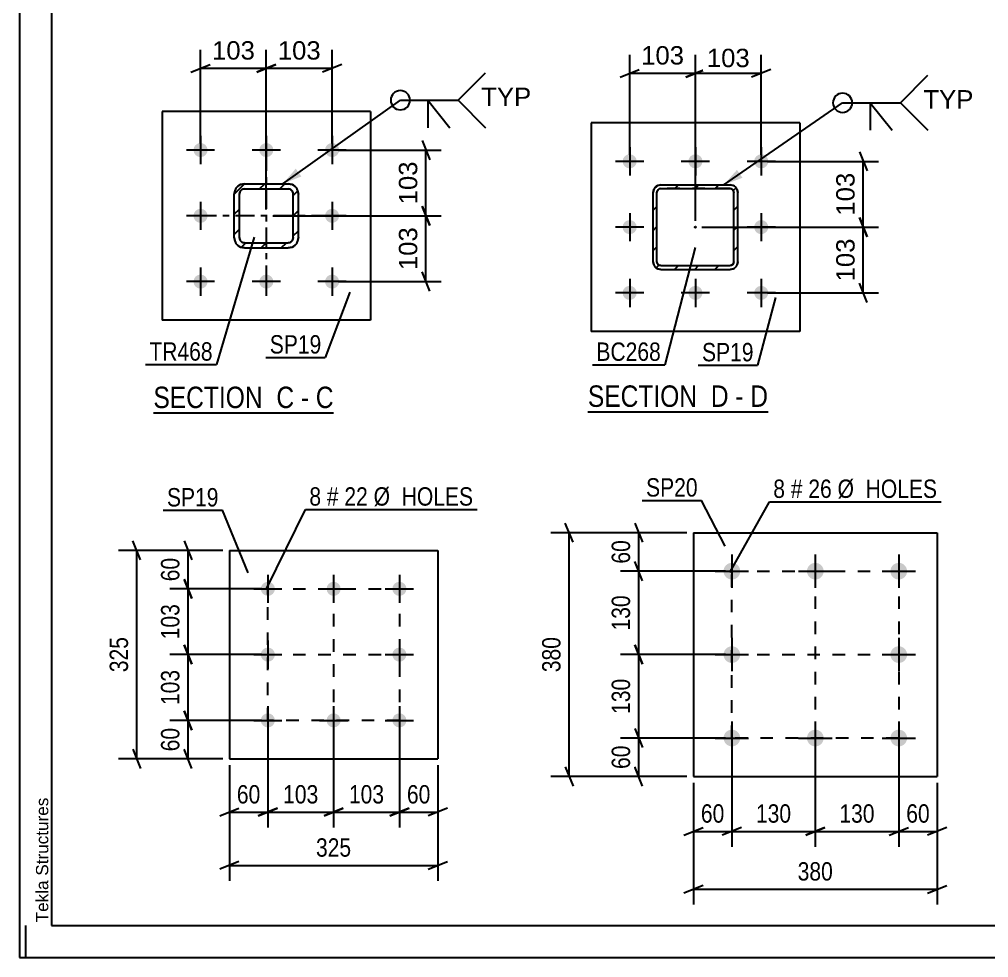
# Model space of a CAD drawing. Header units: millimetres. Extents: x 0 to 841, y 0 to 594.
# Drawn here: x 0 to 151, y 0 to 146.2 of the extents above; entities that cross this region are included whole.
import ezdxf

# ---------------------------------------------------------------- set-up
doc = ezdxf.new("R2010")
doc.units = ezdxf.units.MM
doc.linetypes.add('DXK_LINE_DOT2', pattern=[3.9198, 1.9599, -1.9599])
doc.linetypes.add('DXK_LINE_DOT3', pattern=[5.9187, 2.979, -0.9799, 0.9799, -0.9799])
doc.styles.add('Arial', font='ARIAL.TTF', dxfattribs={"height": 0.2})
doc.styles.add('Arial Narrow', font='ARIALN.TTF', dxfattribs={"height": 0.2})

# ---------------------------------------------------------------- blocks, each defined once
blk = doc.blocks.new('Unknown-318465150-1115')
at = {"color": 5, "linetype": 'Continuous'}
for p, q in [((0, 594), (0, 0)), ((5, 589), (5, 5)), ((1, 0), (1, 5)), ((5, 5), (836, 5)), ((0, 0), (841, 0))]:
    blk.add_line(p, q, dxfattribs=at)
at = {"color": 174, "linetype": 'Continuous', "style": 'Arial'}
blk.add_text('Tekla Structures', height=1.9102, rotation=90, dxfattribs=at).set_placement((4.5, 5.5))
blk = doc.blocks.new('Unknown-318465150-46 - 3634')
at = {"color": 6, "linetype": 'Continuous'}
blk.add_line((20.89, 84.89), (48.96, 84.89), dxfattribs=at)
at = {"color": 0, "linetype": 'Continuous'}
for points in [[(39, 85.64), (39, 89.14), (20.89, 89.14), (20.89, 85.64)], [(42.82, 85.64), (42.82, 89.14), (40.05, 89.14), (40.05, 85.64)], [(45.14, 85.64), (45.14, 89.14), (43.87, 89.14), (43.87, 85.64)], [(48.96, 85.64), (48.96, 89.14), (46.19, 89.14), (46.19, 85.64)]]:
    blk.add_wipeout(points, dxfattribs=at)
at = {"color": 7, "linetype": 'Continuous', "style": 'Arial Narrow'}
for s, p in [('SECTION ', (20.89, 85.64)), ('C', (40.05, 85.64)), ('C', (46.19, 85.64)), ('-', (43.87, 85.64))]:
    blk.add_text(s, height=3.34, dxfattribs=at).set_placement(p)
blk = doc.blocks.new('Unknown-318465150-47 - 3405')
at = {"color": 6, "linetype": 'Continuous'}
blk.add_line((88.59, 85.08), (116.66, 85.08), dxfattribs=at)
at = {"color": 0, "linetype": 'Continuous'}
for points in [[(106.7, 85.83), (106.7, 89.33), (88.59, 89.33), (88.59, 85.83)], [(110.52, 85.83), (110.52, 89.33), (107.75, 89.33), (107.75, 85.83)], [(112.84, 85.83), (112.84, 89.33), (111.57, 89.33), (111.57, 85.83)], [(116.66, 85.83), (116.66, 89.33), (113.89, 89.33), (113.89, 85.83)]]:
    blk.add_wipeout(points, dxfattribs=at)
at = {"color": 7, "linetype": 'Continuous', "style": 'Arial Narrow'}
for s, p in [('SECTION ', (88.59, 85.83)), ('D', (107.75, 85.83)), ('D', (113.89, 85.83)), ('-', (111.57, 85.83))]:
    blk.add_text(s, height=3.34, dxfattribs=at).set_placement(p)
blk = doc.blocks.new('Part-318465150-3667 - 3634')
at = {"color": 2, "linetype": 'Continuous'}
for p, q in [((54.73, 131.85), (22.23, 131.85)), ((22.23, 131.85), (22.23, 99.35)), ((54.73, 131.85), (54.73, 99.35)), ((54.73, 99.35), (22.23, 99.35))]:
    blk.add_line(p, q, dxfattribs=at)
blk = doc.blocks.new('Part-318465150-3685 - 3634')
at = {"linetype": 'Continuous'}
h = blk.add_hatch(dxfattribs=at)
h.set_pattern_fill('', scale=0.7, style=0, pattern_type=0)
h.set_pattern_definition([(45, (35.0823, 120.599), (-1.57154, 1.57154), [])])
h.paths.add_polyline_path([(41.88, 120.6), (35.08, 120.6), (34.47, 120.48), (33.95, 120.13), (33.6, 119.61), (33.48, 119), (33.48, 112.2), (33.6, 111.59), (33.95, 111.07), (34.47, 110.72), (35.08, 110.6), (41.88, 110.6), (42.49, 110.72), (43.01, 111.07), (43.36, 111.59), (43.48, 112.2), (43.48, 119), (43.36, 119.61), (43.01, 120.13), (42.49, 120.48)])
h.paths.add_polyline_path([(42.62, 119.31), (42.68, 119), (42.68, 112.2), (42.62, 111.89), (42.45, 111.63), (42.19, 111.46), (41.88, 111.4), (35.08, 111.4), (34.78, 111.46), (34.52, 111.63), (34.34, 111.89), (34.28, 112.2), (34.28, 119), (34.34, 119.31), (34.52, 119.56), (34.78, 119.74), (35.08, 119.8), (41.88, 119.8), (42.19, 119.74), (42.45, 119.56)])
at = {"color": 7, "linetype": 'DXK_LINE_DOT3'}
for p, q in [((38.48, 125.6), (38.48, 105.6)), ((48.48, 115.6), (28.48, 115.6))]:
    blk.add_line(p, q, dxfattribs=at)
at = {"color": 7, "linetype": 'DXK_LINE_DOT2'}
for p, q in [((33.48, 119), (33.6, 119.61)), ((34.47, 120.48), (35.08, 120.6)), ((35.08, 119.8), (34.78, 119.74)), ((35.08, 120.6), (41.88, 120.6)), ((35.08, 119.8), (41.88, 119.8)), ((41.88, 120.6), (42.49, 120.48)), ((42.19, 119.74), (41.88, 119.8)), ((43.36, 119.61), (43.48, 119)), ((33.48, 112.2), (33.48, 119)), ((34.34, 119.31), (34.28, 119)), ((34.28, 112.2), (34.28, 119)), ((42.68, 119), (42.62, 119.31)), ((42.68, 112.2), (42.68, 119)), ((43.48, 112.2), (43.48, 119)), ((33.6, 111.59), (33.48, 112.2)), ((34.28, 112.2), (34.34, 111.89)), ((42.62, 111.89), (42.68, 112.2)), ((43.48, 112.2), (43.36, 111.59)), ((35.08, 110.6), (34.47, 110.72)), ((34.78, 111.46), (35.08, 111.4)), ((35.08, 111.4), (41.88, 111.4)), ((35.08, 110.6), (41.88, 110.6)), ((41.88, 111.4), (42.19, 111.46)), ((42.49, 110.72), (41.88, 110.6))]:
    blk.add_line(p, q, dxfattribs=at)
at = {"color": 2, "linetype": 'Continuous'}
for p, q in [((33.6, 119.61), (33.48, 119)), ((35.08, 120.6), (34.47, 120.48)), ((34.78, 119.74), (35.08, 119.8)), ((35.08, 120.6), (41.88, 120.6)), ((35.08, 119.8), (41.88, 119.8)), ((42.49, 120.48), (41.88, 120.6)), ((41.88, 119.8), (42.19, 119.74)), ((43.48, 119), (43.36, 119.61)), ((33.48, 112.2), (33.48, 119)), ((34.28, 119), (34.34, 119.31)), ((34.28, 112.2), (34.28, 119)), ((42.62, 119.31), (42.68, 119)), ((42.68, 112.2), (42.68, 119)), ((43.48, 112.2), (43.48, 119)), ((33.48, 112.2), (33.6, 111.59)), ((34.34, 111.89), (34.28, 112.2)), ((42.68, 112.2), (42.62, 111.89)), ((43.36, 111.59), (43.48, 112.2)), ((34.47, 110.72), (35.08, 110.6)), ((35.08, 111.4), (34.78, 111.46)), ((35.08, 111.4), (41.88, 111.4)), ((35.08, 110.6), (41.88, 110.6)), ((42.19, 111.46), (41.88, 111.4)), ((41.88, 110.6), (42.49, 110.72))]:
    blk.add_line(p, q, dxfattribs=at)
at = {"color": 7, "linetype": 'DXK_LINE_DOT2'}
for centre, radius, start, end in [((35.08, 119), 1.6, 112.5, 157.5), ((35.08, 119), 0.8, 112.5, 157.5), ((41.88, 119), 0.8, 22.5, 67.5), ((41.88, 119), 1.6, 22.5, 67.5), ((35.08, 112.2), 0.8, 202.5, 247.5), ((41.88, 112.2), 0.8, 292.5, 337.5), ((35.08, 112.2), 1.6, 202.5, 247.5), ((41.88, 112.2), 1.6, 292.5, 337.5)]:
    blk.add_arc(centre, radius, start, end, dxfattribs=at)
at = {"color": 2, "linetype": 'Continuous'}
for centre, radius, start, end in [((35.08, 119), 1.6, 112.5, 157.5), ((35.08, 119), 0.8, 112.5, 157.5), ((41.88, 119), 0.8, 22.5, 67.5), ((41.88, 119), 1.6, 22.5, 67.5), ((35.08, 112.2), 0.8, 202.5, 247.5), ((41.88, 112.2), 0.8, 292.5, 337.5), ((35.08, 112.2), 1.6, 202.5, 247.5), ((41.88, 112.2), 1.6, 292.5, 337.5)]:
    blk.add_arc(centre, radius, start, end, dxfattribs=at)
blk = doc.blocks.new('Bolt-318465150-3677 - 3634')
at = {"linetype": 'Continuous'}
for points in [[(29.33, 125.85, -1), (27.13, 125.85, -1)], [(39.58, 125.85, -1), (37.38, 125.85, -1)], [(49.83, 125.85, -1), (47.63, 125.85, -1)], [(29.33, 115.6, -1), (27.13, 115.6, -1)], [(49.83, 115.6, -1), (47.63, 115.6, -1)], [(29.33, 105.35, -1), (27.13, 105.35, -1)], [(39.58, 105.35, -1), (37.38, 105.35, -1)], [(49.83, 105.35, -1), (47.63, 105.35, -1)]]:
    blk.add_hatch(color=1, dxfattribs=at).paths.add_polyline_path(points)
at = {"color": 1, "linetype": 'Continuous'}
for p, q in [((28.23, 128.05), (28.23, 123.65)), ((38.48, 128.05), (38.48, 123.65)), ((48.73, 128.05), (48.73, 123.65)), ((30.43, 125.85), (26.03, 125.85)), ((40.68, 125.85), (36.28, 125.85)), ((50.93, 125.85), (46.53, 125.85)), ((28.23, 117.8), (28.23, 113.4)), ((48.73, 117.8), (48.73, 113.4)), ((30.43, 115.6), (26.03, 115.6)), ((50.93, 115.6), (46.53, 115.6)), ((28.23, 107.55), (28.23, 103.15)), ((38.48, 107.55), (38.48, 103.15)), ((48.73, 107.55), (48.73, 103.15)), ((30.43, 105.35), (26.03, 105.35)), ((40.68, 105.35), (36.28, 105.35)), ((50.93, 105.35), (46.53, 105.35))]:
    blk.add_line(p, q, dxfattribs=at)
blk = doc.blocks.new('Part-318465150-3421 - 3405')
at = {"color": 2, "linetype": 'Continuous'}
for p, q in [((121.6, 130.09), (89.1, 130.09)), ((89.1, 130.09), (89.1, 97.59)), ((121.6, 130.09), (121.6, 97.59)), ((121.6, 97.59), (89.1, 97.59))]:
    blk.add_line(p, q, dxfattribs=at)
blk = doc.blocks.new('Part-318465150-3526 - 3405')
at = {"linetype": 'Continuous'}
h = blk.add_hatch(dxfattribs=at)
h.set_pattern_fill('', scale=0.7, style=0, pattern_type=0)
h.set_pattern_definition([(45, (99.4904, 120.349), (-1.57154, 1.57154), [])])
h.paths.add_polyline_path([(99.95, 120.44), (99.49, 120.35), (99.1, 120.09), (98.84, 119.7), (98.75, 119.24), (98.75, 108.44), (98.84, 107.98), (99.1, 107.59), (99.49, 107.33), (99.95, 107.24), (110.75, 107.24), (111.21, 107.33), (111.6, 107.59), (111.86, 107.98), (111.95, 108.44), (111.95, 119.24), (111.86, 119.7), (111.6, 120.09), (111.21, 120.35), (110.75, 120.44)])
h.paths.add_polyline_path([(110.75, 119.84), (110.98, 119.79), (111.17, 119.66), (111.3, 119.47), (111.35, 119.24), (111.35, 108.44), (111.3, 108.21), (111.17, 108.02), (110.98, 107.89), (110.75, 107.84), (99.95, 107.84), (99.72, 107.89), (99.53, 108.02), (99.4, 108.21), (99.35, 108.44), (99.35, 119.24), (99.4, 119.47), (99.53, 119.66), (99.72, 119.79), (99.95, 119.84)])
blk.add_hatch(color=246, dxfattribs=at).paths.add_polyline_path([(105.35, 113.74, -1), (105.35, 113.94, -1)])
at = {"color": 7, "linetype": 'DXK_LINE_DOT2'}
for p, q in [((98.75, 119.24), (98.84, 119.7)), ((99.4, 119.47), (99.35, 119.24)), ((99.53, 119.66), (99.4, 119.47)), ((99.49, 120.35), (99.95, 120.44)), ((99.72, 119.79), (99.53, 119.66)), ((99.95, 119.84), (99.72, 119.79)), ((99.95, 120.44), (110.75, 120.44)), ((110.75, 119.84), (99.95, 119.84)), ((110.75, 120.44), (111.21, 120.35)), ((110.98, 119.79), (110.75, 119.84)), ((111.17, 119.66), (110.98, 119.79)), ((111.3, 119.47), (111.17, 119.66)), ((111.35, 119.24), (111.3, 119.47)), ((111.86, 119.7), (111.95, 119.24)), ((98.75, 108.44), (98.75, 119.24)), ((99.35, 108.44), (99.35, 119.24)), ((111.35, 108.44), (111.35, 119.24)), ((111.95, 108.44), (111.95, 119.24)), ((98.84, 107.98), (98.75, 108.44)), ((99.35, 108.44), (99.4, 108.21)), ((99.4, 108.21), (99.53, 108.02)), ((99.95, 107.24), (99.49, 107.33)), ((99.53, 108.02), (99.72, 107.89)), ((99.72, 107.89), (99.95, 107.84)), ((99.95, 107.84), (110.75, 107.84)), ((99.95, 107.24), (110.75, 107.24)), ((110.75, 107.84), (110.98, 107.89)), ((111.21, 107.33), (110.75, 107.24)), ((110.98, 107.89), (111.17, 108.02)), ((111.17, 108.02), (111.3, 108.21)), ((111.3, 108.21), (111.35, 108.44)), ((111.95, 108.44), (111.86, 107.98))]:
    blk.add_line(p, q, dxfattribs=at)
at = {"color": 2, "linetype": 'Continuous'}
for p, q in [((98.84, 119.7), (98.75, 119.24)), ((99.35, 119.24), (99.4, 119.47)), ((99.4, 119.47), (99.53, 119.66)), ((99.95, 120.44), (99.49, 120.35)), ((99.53, 119.66), (99.72, 119.79)), ((99.72, 119.79), (99.95, 119.84)), ((99.95, 120.44), (110.75, 120.44)), ((99.95, 119.84), (110.75, 119.84)), ((111.21, 120.35), (110.75, 120.44)), ((110.75, 119.84), (110.98, 119.79)), ((110.98, 119.79), (111.17, 119.66)), ((111.17, 119.66), (111.3, 119.47)), ((111.3, 119.47), (111.35, 119.24)), ((111.95, 119.24), (111.86, 119.7)), ((98.75, 108.44), (98.75, 119.24)), ((99.35, 108.44), (99.35, 119.24)), ((111.35, 108.44), (111.35, 119.24)), ((111.95, 108.44), (111.95, 119.24)), ((98.75, 108.44), (98.84, 107.98)), ((99.4, 108.21), (99.35, 108.44)), ((99.53, 108.02), (99.4, 108.21)), ((99.49, 107.33), (99.95, 107.24)), ((99.72, 107.89), (99.53, 108.02)), ((99.95, 107.84), (99.72, 107.89)), ((99.95, 107.84), (110.75, 107.84)), ((99.95, 107.24), (110.75, 107.24)), ((110.98, 107.89), (110.75, 107.84)), ((110.75, 107.24), (111.21, 107.33)), ((111.17, 108.02), (110.98, 107.89)), ((111.3, 108.21), (111.17, 108.02)), ((111.35, 108.44), (111.3, 108.21)), ((111.86, 107.98), (111.95, 108.44))]:
    blk.add_line(p, q, dxfattribs=at)
at = {"color": 7, "linetype": 'DXK_LINE_DOT3'}
blk.add_line((105.35, 113.84), (105.35, 113.84), dxfattribs=at)
at = {"color": 246, "linetype": 'DXK_LINE_DOT2'}
blk.add_line((105.35, 113.84), (105.35, 113.84), dxfattribs=at)
at = {"color": 246, "linetype": 'Continuous'}
blk.add_circle((105.35, 113.84), 0.1, dxfattribs=at)
at = {"color": 7, "linetype": 'DXK_LINE_DOT2'}
for centre, start, end in [((99.95, 119.24), 112.5, 157.5), ((110.75, 119.24), 22.5, 67.5), ((99.95, 108.44), 202.5, 247.5), ((110.75, 108.44), 292.5, 337.5)]:
    blk.add_arc(centre, 1.2, start, end, dxfattribs=at)
at = {"color": 2, "linetype": 'Continuous'}
for centre, start, end in [((99.95, 119.24), 112.5, 157.5), ((110.75, 119.24), 22.5, 67.5), ((99.95, 108.44), 202.5, 247.5), ((110.75, 108.44), 292.5, 337.5)]:
    blk.add_arc(centre, 1.2, start, end, dxfattribs=at)
blk = doc.blocks.new('Bolt-318465150-3531 - 3405')
at = {"linetype": 'Continuous'}
for points in [[(96.2, 124.09, -1), (94, 124.09, -1)], [(106.45, 124.09, -1), (104.25, 124.09, -1)], [(116.7, 124.09, -1), (114.5, 124.09, -1)], [(96.2, 113.84, -1), (94, 113.84, -1)], [(116.7, 113.84, -1), (114.5, 113.84, -1)], [(96.2, 103.59, -1), (94, 103.59, -1)], [(106.45, 103.59, -1), (104.25, 103.59, -1)], [(116.7, 103.59, -1), (114.5, 103.59, -1)]]:
    blk.add_hatch(color=1, dxfattribs=at).paths.add_polyline_path(points)
at = {"color": 1, "linetype": 'Continuous'}
for p, q in [((95.1, 126.29), (95.1, 121.89)), ((105.35, 126.29), (105.35, 121.89)), ((115.6, 126.29), (115.6, 121.89)), ((97.3, 124.09), (92.9, 124.09)), ((107.55, 124.09), (103.15, 124.09)), ((117.8, 124.09), (113.4, 124.09)), ((95.1, 116.04), (95.1, 111.64)), ((115.6, 116.04), (115.6, 111.64)), ((97.3, 113.84), (92.9, 113.84)), ((117.8, 113.84), (113.4, 113.84)), ((95.1, 105.79), (95.1, 101.39)), ((105.35, 105.79), (105.35, 101.39)), ((115.6, 105.79), (115.6, 101.39)), ((97.3, 103.59), (92.9, 103.59)), ((107.55, 103.59), (103.15, 103.59)), ((117.8, 103.59), (113.4, 103.59))]:
    blk.add_line(p, q, dxfattribs=at)
blk = doc.blocks.new('Bolt-318465150-2026 - 1992')
at = {"linetype": 'Continuous'}
for points in [[(38.72, 58.57, -1), (38.72, 56.37, -1)], [(48.97, 58.57, -1), (48.97, 56.37, -1)], [(59.22, 58.57, -1), (59.22, 56.37, -1)], [(38.72, 48.32, -1), (38.72, 46.12, -1)], [(59.22, 48.32, -1), (59.22, 46.12, -1)], [(38.72, 38.07, -1), (38.72, 35.87, -1)], [(48.97, 38.07, -1), (48.97, 35.87, -1)], [(59.22, 38.07, -1), (59.22, 35.87, -1)]]:
    blk.add_hatch(color=1, dxfattribs=at).paths.add_polyline_path(points)
at = {"color": 1, "linetype": 'Continuous'}
for p, q in [((38.72, 59.67), (38.72, 55.27)), ((48.97, 59.67), (48.97, 55.27)), ((59.22, 59.67), (59.22, 55.27)), ((36.52, 57.47), (40.92, 57.47)), ((46.77, 57.47), (51.17, 57.47)), ((57.02, 57.47), (61.42, 57.47)), ((38.72, 49.42), (38.72, 45.02)), ((59.22, 49.42), (59.22, 45.02)), ((36.52, 47.22), (40.92, 47.22)), ((57.02, 47.22), (61.42, 47.22)), ((38.72, 39.17), (38.72, 34.77)), ((48.97, 39.17), (48.97, 34.77)), ((59.22, 39.17), (59.22, 34.77)), ((36.52, 36.97), (40.92, 36.97)), ((46.77, 36.97), (51.17, 36.97)), ((57.02, 36.97), (61.42, 36.97))]:
    blk.add_line(p, q, dxfattribs=at)
blk = doc.blocks.new('Part-318465150-2041 - 1992')
at = {"color": 2, "linetype": 'Continuous'}
for p, q in [((32.72, 63.47), (32.72, 30.97)), ((32.72, 63.47), (65.22, 63.47)), ((65.22, 63.47), (65.22, 30.97)), ((32.72, 30.97), (65.22, 30.97))]:
    blk.add_line(p, q, dxfattribs=at)
blk = doc.blocks.new('Part-318465150-1619 - 1570')
at = {"color": 2, "linetype": 'Continuous'}
for p, q in [((105.03, 66.22), (105.03, 28.22)), ((105.03, 66.22), (143.03, 66.22)), ((143.03, 66.22), (143.03, 28.22)), ((105.03, 28.22), (143.03, 28.22))]:
    blk.add_line(p, q, dxfattribs=at)
blk = doc.blocks.new('Bolt-318465150-1604 - 1570')
at = {"linetype": 'Continuous'}
for points in [[(111.03, 61.52, -1), (111.03, 58.92, -1)], [(124.03, 61.52, -1), (124.03, 58.92, -1)], [(137.03, 61.52, -1), (137.03, 58.92, -1)], [(111.03, 48.52, -1), (111.03, 45.92, -1)], [(137.03, 48.52, -1), (137.03, 45.92, -1)], [(111.03, 35.52, -1), (111.03, 32.92, -1)], [(124.03, 35.52, -1), (124.03, 32.92, -1)], [(137.03, 35.52, -1), (137.03, 32.92, -1)]]:
    blk.add_hatch(color=1, dxfattribs=at).paths.add_polyline_path(points)
at = {"color": 1, "linetype": 'Continuous'}
for p, q in [((111.03, 62.82), (111.03, 57.62)), ((124.03, 62.82), (124.03, 57.62)), ((137.03, 62.82), (137.03, 57.62)), ((108.43, 60.22), (113.63, 60.22)), ((121.43, 60.22), (126.63, 60.22)), ((134.43, 60.22), (139.63, 60.22)), ((111.03, 49.82), (111.03, 44.62)), ((137.03, 49.82), (137.03, 44.62)), ((108.43, 47.22), (113.63, 47.22)), ((134.43, 47.22), (139.63, 47.22)), ((111.03, 36.82), (111.03, 31.62)), ((124.03, 36.82), (124.03, 31.62)), ((137.03, 36.82), (137.03, 31.62)), ((108.43, 34.22), (113.63, 34.22)), ((121.43, 34.22), (126.63, 34.22)), ((134.43, 34.22), (139.63, 34.22))]:
    blk.add_line(p, q, dxfattribs=at)
blk = doc.blocks.new('Rectangle-318465150-2128 - 1992')
at = {"color": 1, "linetype": 'DXK_LINE_DOT2'}
blk.add_lwpolyline([(38.72, 57.47), (59.22, 57.47), (59.22, 36.97), (38.72, 36.97), (38.72, 57.47)], close=True, dxfattribs=at)
blk = doc.blocks.new('Rectangle-318465150-1706 - 1570')
at = {"color": 1, "linetype": 'DXK_LINE_DOT2'}
blk.add_lwpolyline([(111.03, 60.22), (137.03, 60.22), (137.03, 34.22), (111.03, 34.22), (111.03, 60.22)], close=True, dxfattribs=at)
blk = doc.blocks.new('Line-318465150-2114 - 1992')
at = {"color": 1, "linetype": 'DXK_LINE_DOT2'}
blk.add_line((38.72, 47.22), (59.22, 47.22), dxfattribs=at)
blk = doc.blocks.new('Line-318465150-1692 - 1570')
at = {"color": 1, "linetype": 'DXK_LINE_DOT2'}
blk.add_line((111.03, 47.22), (137.03, 47.22), dxfattribs=at)
blk = doc.blocks.new('Line-318465150-2121 - 1992')
at = {"color": 1, "linetype": 'DXK_LINE_DOT2'}
blk.add_line((48.97, 57.47), (48.97, 36.97), dxfattribs=at)
blk = doc.blocks.new('Line-318465150-1699 - 1570')
at = {"color": 1, "linetype": 'DXK_LINE_DOT2'}
blk.add_line((124.03, 60.22), (124.03, 34.22), dxfattribs=at)
blk = doc.blocks.new('StraightDimension-318465150-3868 - 3634')
at = {"color": 7, "linetype": 'Continuous'}
for p, q in [((62.75, 127.35), (63.95, 124.35)), ((49.73, 125.85), (65.75, 125.85)), ((63.35, 115.6), (63.35, 125.85)), ((63.95, 114.1), (62.75, 117.1)), ((39.48, 115.6), (65.75, 115.6))]:
    blk.add_line(p, q, dxfattribs=at)
at = {"color": 0}
blk.add_wipeout([(62.6, 124.66), (58.4, 124.66), (58.4, 116.79), (62.6, 116.79)], dxfattribs=at)
at = {"color": 3, "style": 'Arial'}
blk.add_text('103', height=2.865, rotation=90.0002, dxfattribs=at).set_placement((62, 117.39))
blk = doc.blocks.new('StraightDimension-318465150-3816 - 3634')
at = {"color": 7, "linetype": 'Continuous'}
for p, q in [((28.23, 126.85), (28.23, 141.45)), ((38.48, 116.6), (38.48, 141.45)), ((26.73, 138), (29.73, 139.2)), ((39.98, 139.2), (36.98, 138)), ((28.23, 138.6), (38.48, 138.6))]:
    blk.add_line(p, q, dxfattribs=at)
at = {"color": 0}
blk.add_wipeout([(37.29, 139.35), (37.29, 143.55), (29.42, 143.55), (29.42, 139.35)], dxfattribs=at)
at = {"color": 3, "style": 'Arial'}
blk.add_text('103', height=2.865, dxfattribs=at).set_placement((30.02, 139.95))
blk = doc.blocks.new('StraightDimension-318465150-3833 - 3634')
at = {"color": 7, "linetype": 'Continuous'}
for p, q in [((38.48, 116.6), (38.48, 141.45)), ((48.73, 126.85), (48.73, 141.45)), ((36.98, 138), (39.98, 139.2)), ((50.23, 139.2), (47.23, 138)), ((38.48, 138.6), (48.73, 138.6))]:
    blk.add_line(p, q, dxfattribs=at)
at = {"color": 0}
blk.add_wipeout([(47.54, 139.35), (47.54, 143.55), (39.67, 143.55), (39.67, 139.35)], dxfattribs=at)
at = {"color": 3, "style": 'Arial'}
blk.add_text('103', height=2.865, dxfattribs=at).set_placement((40.27, 139.95))
blk = doc.blocks.new('StraightDimension-318465150-3851 - 3634')
at = {"color": 7, "linetype": 'Continuous'}
for p, q in [((62.75, 117.1), (63.95, 114.1)), ((39.48, 115.6), (65.75, 115.6)), ((63.35, 105.35), (63.35, 115.6)), ((63.95, 103.85), (62.75, 106.85)), ((49.73, 105.35), (65.75, 105.35))]:
    blk.add_line(p, q, dxfattribs=at)
at = {"color": 0}
blk.add_wipeout([(62.6, 114.41), (58.4, 114.41), (58.4, 106.54), (62.6, 106.54)], dxfattribs=at)
at = {"color": 3, "style": 'Arial'}
blk.add_text('103', height=2.865, rotation=90.0002, dxfattribs=at).set_placement((62, 107.14))
blk = doc.blocks.new('StraightDimension-318465150-3587 - 3405')
at = {"color": 7, "linetype": 'Continuous'}
for p, q in [((95.1, 125.09), (95.1, 140.68)), ((105.35, 114.84), (105.35, 140.68)), ((93.6, 137.23), (96.6, 138.43)), ((95.1, 137.83), (105.35, 137.83)), ((106.85, 138.43), (103.85, 137.23))]:
    blk.add_line(p, q, dxfattribs=at)
at = {"color": 0}
blk.add_wipeout([(104.16, 138.58), (104.16, 142.78), (96.29, 142.78), (96.29, 138.58)], dxfattribs=at)
at = {"color": 3, "style": 'Arial'}
blk.add_text('103', height=2.865, dxfattribs=at).set_placement((96.89, 139.18))
blk = doc.blocks.new('StraightDimension-318465150-3595 - 3405')
at = {"color": 7, "linetype": 'Continuous'}
for p, q in [((105.35, 114.84), (105.35, 140.68)), ((115.6, 125.09), (115.6, 140.68)), ((103.85, 137.23), (106.85, 138.43)), ((105.35, 137.83), (115.6, 137.83)), ((117.1, 138.43), (114.1, 137.23))]:
    blk.add_line(p, q, dxfattribs=at)
at = {"color": 0}
blk.add_wipeout([(114.4, 138.17), (114.4, 142.37), (106.53, 142.37), (106.53, 138.17)], dxfattribs=at)
at = {"color": 3, "style": 'Arial'}
blk.add_text('103', height=2.865, dxfattribs=at).set_placement((107.13, 138.77))
blk = doc.blocks.new('StraightDimension-318465150-3604 - 3405')
at = {"color": 7, "linetype": 'Continuous'}
for p, q in [((130.9, 125.59), (132.1, 122.59)), ((116.6, 124.09), (133.9, 124.09)), ((131.5, 113.84), (131.5, 124.09)), ((132.1, 112.34), (130.9, 115.34)), ((106.35, 113.84), (133.9, 113.84))]:
    blk.add_line(p, q, dxfattribs=at)
at = {"color": 0}
blk.add_wipeout([(130.75, 122.9), (126.55, 122.9), (126.55, 115.03), (130.75, 115.03)], dxfattribs=at)
at = {"color": 3, "style": 'Arial'}
blk.add_text('103', height=2.865, rotation=90.0002, dxfattribs=at).set_placement((130.15, 115.63))
blk = doc.blocks.new('StraightDimension-318465150-3612 - 3405')
at = {"color": 7, "linetype": 'Continuous'}
for p, q in [((130.9, 115.34), (132.1, 112.34)), ((106.35, 113.84), (133.9, 113.84)), ((131.5, 103.59), (131.5, 113.84)), ((132.1, 102.09), (130.9, 105.09)), ((116.6, 103.59), (133.9, 103.59))]:
    blk.add_line(p, q, dxfattribs=at)
at = {"color": 0}
blk.add_wipeout([(130.75, 112.65), (126.55, 112.65), (126.55, 104.78), (130.75, 104.78)], dxfattribs=at)
at = {"color": 3, "style": 'Arial'}
blk.add_text('103', height=2.865, rotation=90.0002, dxfattribs=at).set_placement((130.15, 105.38))
blk = doc.blocks.new('StraightDimension-318465150-10553 - 1992')
at = {"color": 7, "linetype": 'Continuous'}
for p, q in [((48.97, 35.97), (48.97, 20.27)), ((59.22, 35.97), (59.22, 20.27)), ((47.47, 22.07), (50.47, 23.27)), ((48.97, 22.67), (59.22, 22.67)), ((60.72, 23.27), (57.72, 22.07))]:
    blk.add_line(p, q, dxfattribs=at)
at = {"color": 0}
blk.add_wipeout([(57.43, 23.42), (57.43, 27.62), (50.75, 27.62), (50.75, 23.42)], dxfattribs=at)
at = {"color": 3, "style": 'Arial Narrow'}
blk.add_text('103', height=2.863, dxfattribs=at).set_placement((51.35, 24.02))
blk = doc.blocks.new('StraightDimension-318465150-2043 - 1992')
at = {"color": 7, "linetype": 'Continuous'}
for p, q in [((25.68, 38.47), (26.88, 35.47)), ((37.72, 36.97), (23.43, 36.97)), ((26.28, 30.97), (26.28, 36.97)), ((26.88, 29.47), (25.68, 32.47)), ((31.72, 30.97), (23.43, 30.97))]:
    blk.add_line(p, q, dxfattribs=at)
at = {"color": 0}
blk.add_wipeout([(25.53, 36.4), (21.33, 36.4), (21.33, 31.55), (25.53, 31.55)], dxfattribs=at)
at = {"color": 3, "style": 'Arial Narrow'}
blk.add_text('60', height=2.863, rotation=90.0002, dxfattribs=at).set_placement((24.93, 32.15))
blk = doc.blocks.new('StraightDimension-318465150-2057 - 1992')
at = {"color": 7, "linetype": 'Continuous'}
for p, q in [((25.68, 64.97), (26.88, 61.97)), ((31.72, 63.47), (23.43, 63.47)), ((26.28, 57.47), (26.28, 63.47)), ((26.88, 55.97), (25.68, 58.97)), ((37.72, 57.47), (23.43, 57.47))]:
    blk.add_line(p, q, dxfattribs=at)
at = {"color": 0}
blk.add_wipeout([(25.53, 62.9), (21.33, 62.9), (21.33, 58.05), (25.53, 58.05)], dxfattribs=at)
at = {"color": 3, "style": 'Arial Narrow'}
blk.add_text('60', height=2.863, rotation=90.0002, dxfattribs=at).set_placement((24.93, 58.65))
blk = doc.blocks.new('StraightDimension-318465150-2068 - 1992')
at = {"color": 7, "linetype": 'Continuous'}
for p, q in [((18.88, 61.97), (17.68, 64.97)), ((31.72, 63.47), (15.43, 63.47)), ((18.28, 30.97), (18.28, 63.47)), ((17.68, 32.47), (18.88, 29.47)), ((31.72, 30.97), (15.43, 30.97))]:
    blk.add_line(p, q, dxfattribs=at)
at = {"color": 0}
blk.add_wipeout([(17.53, 50.57), (13.33, 50.57), (13.33, 43.88), (17.53, 43.88)], dxfattribs=at)
at = {"color": 3, "style": 'Arial Narrow'}
blk.add_text('325', height=2.863, rotation=90.0002, dxfattribs=at).set_placement((16.93, 44.48))
blk = doc.blocks.new('StraightDimension-318465150-2079 - 1992')
at = {"color": 7, "linetype": 'Continuous'}
for p, q in [((59.22, 35.97), (59.22, 20.27)), ((65.22, 29.97), (65.22, 20.27)), ((57.72, 22.07), (60.72, 23.27)), ((59.22, 22.67), (65.22, 22.67)), ((66.72, 23.27), (63.72, 22.07))]:
    blk.add_line(p, q, dxfattribs=at)
at = {"color": 0}
blk.add_wipeout([(64.64, 23.42), (64.64, 27.62), (59.79, 27.62), (59.79, 23.42)], dxfattribs=at)
at = {"color": 3, "style": 'Arial Narrow'}
blk.add_text('60', height=2.863, dxfattribs=at).set_placement((60.39, 24.02))
blk = doc.blocks.new('StraightDimension-318465150-2093 - 1992')
at = {"color": 7, "linetype": 'Continuous'}
for p, q in [((38.72, 35.97), (38.72, 20.27)), ((32.72, 29.97), (32.72, 20.27)), ((31.22, 22.07), (34.22, 23.27)), ((32.72, 22.67), (38.72, 22.67)), ((40.22, 23.27), (37.22, 22.07))]:
    blk.add_line(p, q, dxfattribs=at)
at = {"color": 0}
blk.add_wipeout([(38.14, 23.42), (38.14, 27.62), (33.29, 27.62), (33.29, 23.42)], dxfattribs=at)
at = {"color": 3, "style": 'Arial Narrow'}
blk.add_text('60', height=2.863, dxfattribs=at).set_placement((33.89, 24.02))
blk = doc.blocks.new('StraightDimension-318465150-2104 - 1992')
at = {"color": 7, "linetype": 'Continuous'}
for p, q in [((32.72, 29.97), (32.72, 11.98)), ((65.22, 29.97), (65.22, 11.98)), ((34.22, 14.98), (31.22, 13.78)), ((32.72, 14.38), (65.22, 14.38)), ((63.72, 13.78), (66.72, 14.98))]:
    blk.add_line(p, q, dxfattribs=at)
at = {"color": 0}
blk.add_wipeout([(52.31, 15.13), (52.31, 19.33), (45.62, 19.33), (45.62, 15.13)], dxfattribs=at)
at = {"color": 3, "style": 'Arial Narrow'}
blk.add_text('325', height=2.863, dxfattribs=at).set_placement((46.22, 15.73))
blk = doc.blocks.new('StraightDimension-318465150-10529 - 1992')
at = {"color": 7, "linetype": 'Continuous'}
for p, q in [((25.68, 48.72), (26.88, 45.72)), ((37.72, 47.22), (23.43, 47.22)), ((26.28, 36.97), (26.28, 47.22)), ((26.88, 35.47), (25.68, 38.47)), ((37.72, 36.97), (23.43, 36.97))]:
    blk.add_line(p, q, dxfattribs=at)
at = {"color": 0}
blk.add_wipeout([(25.53, 45.44), (21.33, 45.44), (21.33, 38.76), (25.53, 38.76)], dxfattribs=at)
at = {"color": 3, "style": 'Arial Narrow'}
blk.add_text('103', height=2.863, rotation=90.0002, dxfattribs=at).set_placement((24.93, 39.36))
blk = doc.blocks.new('StraightDimension-318465150-10531 - 1992')
at = {"color": 7, "linetype": 'Continuous'}
for p, q in [((25.68, 58.97), (26.88, 55.97)), ((37.72, 57.47), (23.43, 57.47)), ((26.28, 47.22), (26.28, 57.47)), ((26.88, 45.72), (25.68, 48.72)), ((37.72, 47.22), (23.43, 47.22))]:
    blk.add_line(p, q, dxfattribs=at)
at = {"color": 0}
blk.add_wipeout([(25.53, 55.69), (21.33, 55.69), (21.33, 49.01), (25.53, 49.01)], dxfattribs=at)
at = {"color": 3, "style": 'Arial Narrow'}
blk.add_text('103', height=2.863, rotation=90.0002, dxfattribs=at).set_placement((24.93, 49.61))
blk = doc.blocks.new('StraightDimension-318465150-10551 - 1992')
at = {"color": 7, "linetype": 'Continuous'}
for p, q in [((38.72, 35.97), (38.72, 20.27)), ((48.97, 35.97), (48.97, 20.27)), ((37.22, 22.07), (40.22, 23.27)), ((38.72, 22.67), (48.97, 22.67)), ((50.47, 23.27), (47.47, 22.07))]:
    blk.add_line(p, q, dxfattribs=at)
at = {"color": 0}
blk.add_wipeout([(47.18, 23.42), (47.18, 27.62), (40.5, 27.62), (40.5, 23.42)], dxfattribs=at)
at = {"color": 3, "style": 'Arial Narrow'}
blk.add_text('103', height=2.863, dxfattribs=at).set_placement((41.1, 24.02))
blk = doc.blocks.new('StraightDimension-318465150-10321 - 1570')
at = {"color": 7, "linetype": 'Continuous'}
for p, q in [((111.03, 33.22), (111.03, 17.28)), ((124.03, 33.22), (124.03, 17.28)), ((112.53, 20.28), (109.53, 19.08)), ((111.03, 19.68), (124.03, 19.68)), ((122.53, 19.08), (125.53, 20.28))]:
    blk.add_line(p, q, dxfattribs=at)
at = {"color": 0}
blk.add_wipeout([(120.87, 20.43), (120.87, 24.63), (114.18, 24.63), (114.18, 20.43)], dxfattribs=at)
at = {"color": 3, "style": 'Arial Narrow'}
blk.add_text('130', height=2.863, dxfattribs=at).set_placement((114.78, 21.03))
blk = doc.blocks.new('StraightDimension-318465150-1668 - 1570')
at = {"color": 7, "linetype": 'Continuous'}
for p, q in [((95.91, 35.72), (97.11, 32.72)), ((110.03, 34.22), (93.66, 34.22)), ((96.51, 28.22), (96.51, 34.22)), ((97.11, 26.72), (95.91, 29.72)), ((104.03, 28.22), (93.66, 28.22))]:
    blk.add_line(p, q, dxfattribs=at)
at = {"color": 0}
blk.add_wipeout([(95.76, 33.65), (91.56, 33.65), (91.56, 28.8), (95.76, 28.8)], dxfattribs=at)
at = {"color": 3, "style": 'Arial Narrow'}
blk.add_text('60', height=2.863, rotation=90.0002, dxfattribs=at).set_placement((95.16, 29.4))
blk = doc.blocks.new('StraightDimension-318465150-1621 - 1570')
at = {"color": 7, "linetype": 'Continuous'}
for p, q in [((105.03, 27.22), (105.03, 8.26)), ((143.03, 27.22), (143.03, 8.26)), ((106.53, 11.26), (103.53, 10.06)), ((105.03, 10.66), (143.03, 10.66)), ((141.53, 10.06), (144.53, 11.26))]:
    blk.add_line(p, q, dxfattribs=at)
at = {"color": 0}
blk.add_wipeout([(127.37, 11.41), (127.37, 15.61), (120.68, 15.61), (120.68, 11.41)], dxfattribs=at)
at = {"color": 3, "style": 'Arial Narrow'}
blk.add_text('380', height=2.863, dxfattribs=at).set_placement((121.28, 12.01))
blk = doc.blocks.new('StraightDimension-318465150-1632 - 1570')
at = {"color": 7, "linetype": 'Continuous'}
for p, q in [((137.03, 33.22), (137.03, 17.28)), ((143.03, 27.22), (143.03, 17.28)), ((135.53, 19.08), (138.53, 20.28)), ((137.03, 19.68), (143.03, 19.68)), ((144.53, 20.28), (141.53, 19.08))]:
    blk.add_line(p, q, dxfattribs=at)
at = {"color": 0}
blk.add_wipeout([(142.45, 20.43), (142.45, 24.63), (137.6, 24.63), (137.6, 20.43)], dxfattribs=at)
at = {"color": 3, "style": 'Arial Narrow'}
blk.add_text('60', height=2.863, dxfattribs=at).set_placement((138.2, 21.03))
blk = doc.blocks.new('StraightDimension-318465150-1646 - 1570')
at = {"color": 7, "linetype": 'Continuous'}
for p, q in [((111.03, 33.22), (111.03, 17.28)), ((105.03, 27.22), (105.03, 17.28)), ((103.53, 19.08), (106.53, 20.28)), ((105.03, 19.68), (111.03, 19.68)), ((112.53, 20.28), (109.53, 19.08))]:
    blk.add_line(p, q, dxfattribs=at)
at = {"color": 0}
blk.add_wipeout([(110.45, 20.43), (110.45, 24.63), (105.6, 24.63), (105.6, 20.43)], dxfattribs=at)
at = {"color": 3, "style": 'Arial Narrow'}
blk.add_text('60', height=2.863, dxfattribs=at).set_placement((106.2, 21.03))
blk = doc.blocks.new('StraightDimension-318465150-1657 - 1570')
at = {"color": 7, "linetype": 'Continuous'}
for p, q in [((86.27, 64.72), (85.07, 67.72)), ((104.03, 66.22), (82.82, 66.22)), ((85.67, 28.22), (85.67, 66.22)), ((85.07, 29.72), (86.27, 26.72)), ((104.03, 28.22), (82.82, 28.22))]:
    blk.add_line(p, q, dxfattribs=at)
at = {"color": 0}
blk.add_wipeout([(84.92, 50.57), (80.72, 50.57), (80.72, 43.88), (84.92, 43.88)], dxfattribs=at)
at = {"color": 3, "style": 'Arial Narrow'}
blk.add_text('380', height=2.863, rotation=90.0002, dxfattribs=at).set_placement((84.32, 44.48))
blk = doc.blocks.new('StraightDimension-318465150-1682 - 1570')
at = {"color": 7, "linetype": 'Continuous'}
for p, q in [((95.91, 67.72), (97.11, 64.72)), ((104.03, 66.22), (93.66, 66.22)), ((96.51, 60.22), (96.51, 66.22)), ((97.11, 58.72), (95.91, 61.72)), ((110.03, 60.22), (93.66, 60.22))]:
    blk.add_line(p, q, dxfattribs=at)
at = {"color": 0}
blk.add_wipeout([(95.76, 65.65), (91.56, 65.65), (91.56, 60.8), (95.76, 60.8)], dxfattribs=at)
at = {"color": 3, "style": 'Arial Narrow'}
blk.add_text('60', height=2.863, rotation=90.0002, dxfattribs=at).set_placement((95.16, 61.4))
blk = doc.blocks.new('StraightDimension-318465150-10323 - 1570')
at = {"color": 7, "linetype": 'Continuous'}
for p, q in [((124.03, 33.22), (124.03, 17.28)), ((137.03, 33.22), (137.03, 17.28)), ((125.53, 20.28), (122.53, 19.08)), ((124.03, 19.68), (137.03, 19.68)), ((135.53, 19.08), (138.53, 20.28))]:
    blk.add_line(p, q, dxfattribs=at)
at = {"color": 0}
blk.add_wipeout([(133.87, 20.43), (133.87, 24.63), (127.18, 24.63), (127.18, 20.43)], dxfattribs=at)
at = {"color": 3, "style": 'Arial Narrow'}
blk.add_text('130', height=2.863, dxfattribs=at).set_placement((127.78, 21.03))
blk = doc.blocks.new('StraightDimension-318465150-10343 - 1570')
at = {"color": 7, "linetype": 'Continuous'}
for p, q in [((97.11, 45.72), (95.91, 48.72)), ((110.03, 47.22), (93.66, 47.22)), ((96.51, 34.22), (96.51, 47.22)), ((95.91, 35.72), (97.11, 32.72)), ((110.03, 34.22), (93.66, 34.22))]:
    blk.add_line(p, q, dxfattribs=at)
at = {"color": 0}
blk.add_wipeout([(95.76, 44.07), (91.56, 44.07), (91.56, 37.38), (95.76, 37.38)], dxfattribs=at)
at = {"color": 3, "style": 'Arial Narrow'}
blk.add_text('130', height=2.863, rotation=90.0002, dxfattribs=at).set_placement((95.16, 37.98))
blk = doc.blocks.new('StraightDimension-318465150-10345 - 1570')
at = {"color": 7, "linetype": 'Continuous'}
for p, q in [((97.11, 58.72), (95.91, 61.72)), ((110.03, 60.22), (93.66, 60.22)), ((96.51, 47.22), (96.51, 60.22)), ((95.91, 48.72), (97.11, 45.72)), ((110.03, 47.22), (93.66, 47.22))]:
    blk.add_line(p, q, dxfattribs=at)
at = {"color": 0}
blk.add_wipeout([(95.76, 57.07), (91.56, 57.07), (91.56, 50.38), (95.76, 50.38)], dxfattribs=at)
at = {"color": 3, "style": 'Arial Narrow'}
blk.add_text('130', height=2.863, rotation=90.0002, dxfattribs=at).set_placement((95.16, 50.98))
blk = doc.blocks.new('Mark-318465150-3663 - 3634')
at = {"color": 0}
blk.add_wipeout([(47.06, 94.14), (47.06, 97.14), (39.02, 97.14), (39.02, 94.14)], dxfattribs=at)
blk.add_wipeout([(47.06, 94.14), (47.06, 97.14), (39.02, 97.14), (39.02, 94.14)], dxfattribs=at)
at = {"color": 30, "linetype": 'Continuous'}
for p in [(51.48, 103.69), (38.42, 93.54)]:
    blk.add_line(p, (47.66, 93.54), dxfattribs=at)
at = {"color": 3, "style": 'Arial Narrow'}
blk.add_text('SP19', height=2.863, dxfattribs=at).set_placement((39.02, 94.14))
blk = doc.blocks.new('Mark-318465150-3681 - 3634')
at = {"color": 0}
blk.add_wipeout([(30.12, 93.03), (30.12, 96.03), (20.26, 96.03), (20.26, 93.03)], dxfattribs=at)
blk.add_wipeout([(30.12, 93.03), (30.12, 96.03), (20.26, 96.03), (20.26, 93.03)], dxfattribs=at)
at = {"color": 30, "linetype": 'Continuous'}
for p in [(36.61, 112.29), (19.66, 92.43)]:
    blk.add_line(p, (30.72, 92.43), dxfattribs=at)
at = {"color": 3, "style": 'Arial Narrow'}
blk.add_text('TR468', height=2.863, dxfattribs=at).set_placement((20.26, 93.03))
blk = doc.blocks.new('WeldMark-318465150-3885 - 3634')
at = {"linetype": 'Continuous'}
blk.add_hatch(color=30, dxfattribs=at).paths.add_polyline_path([(43.94, 121.73), (41.06, 120.6), (43.07, 122.95)])
at = {"color": 30, "linetype": 'Continuous'}
for p, q in [((41.06, 120.6), (59.37, 133.62)), ((59.37, 133.62), (68.37, 133.62))]:
    blk.add_line(p, q, dxfattribs=at)
at = {"color": 3, "linetype": 'Continuous'}
for q in [(67.08, 129.33), (63.65, 129.33)]:
    blk.add_line((63.65, 133.62), q, dxfattribs=at)
for start, end in [(90, 270), (270, 90)]:
    blk.add_arc((59.37, 133.62), 1.5, start, end, dxfattribs=at)
at = {"color": 0, "linetype": 'Continuous'}
blk.add_wipeout([(79.74, 132.72), (79.74, 135.72), (71.97, 135.72), (71.97, 132.72)], dxfattribs=at)
blk.add_wipeout([(79.74, 132.72), (79.74, 135.72), (71.97, 135.72), (71.97, 132.72)], dxfattribs=at)
at = {"color": 3, "linetype": 'Continuous'}
for q in [(72.65, 137.91), (72.65, 129.33)]:
    blk.add_line((68.37, 133.62), q, dxfattribs=at)
at = {"color": 3, "linetype": 'Continuous', "style": 'Arial'}
blk.add_text('TYP', height=2.865, dxfattribs=at).set_placement((71.97, 132.72))
blk = doc.blocks.new('Mark-318465150-3417 - 3405')
at = {"color": 0}
blk.add_wipeout([(114.41, 92.93), (114.41, 95.93), (106.38, 95.93), (106.38, 92.93)], dxfattribs=at)
blk.add_wipeout([(114.41, 92.93), (114.41, 95.93), (106.38, 95.93), (106.38, 92.93)], dxfattribs=at)
at = {"color": 30, "linetype": 'Continuous'}
for p in [(117.83, 102.86), (105.78, 92.33)]:
    blk.add_line(p, (115.01, 92.33), dxfattribs=at)
at = {"color": 3, "style": 'Arial Narrow'}
blk.add_text('SP19', height=2.863, dxfattribs=at).set_placement((106.38, 92.93))
blk = doc.blocks.new('WeldMark-318465150-3620 - 3405')
at = {"linetype": 'Continuous'}
blk.add_hatch(color=30, dxfattribs=at).paths.add_polyline_path([(112.67, 121.53), (109.78, 120.44), (111.82, 122.76)])
at = {"color": 30, "linetype": 'Continuous'}
for p, q in [((109.78, 120.44), (128.28, 133.22)), ((128.28, 133.22), (137.28, 133.22))]:
    blk.add_line(p, q, dxfattribs=at)
at = {"color": 3, "linetype": 'Continuous'}
for q in [(136, 128.93), (132.57, 128.93)]:
    blk.add_line((132.57, 133.22), q, dxfattribs=at)
for start, end in [(90, 270), (270, 90)]:
    blk.add_arc((128.28, 133.22), 1.5, start, end, dxfattribs=at)
at = {"color": 0, "linetype": 'Continuous'}
blk.add_wipeout([(148.66, 132.32), (148.66, 135.32), (140.88, 135.32), (140.88, 132.32)], dxfattribs=at)
blk.add_wipeout([(148.66, 132.32), (148.66, 135.32), (140.88, 135.32), (140.88, 132.32)], dxfattribs=at)
at = {"color": 3, "linetype": 'Continuous'}
for q in [(141.57, 137.5), (141.57, 128.93)]:
    blk.add_line((137.28, 133.22), q, dxfattribs=at)
at = {"color": 3, "linetype": 'Continuous', "style": 'Arial'}
blk.add_text('TYP', height=2.865, dxfattribs=at).set_placement((140.88, 132.32))
blk = doc.blocks.new('Mark-318465150-3522 - 3405')
at = {"color": 0}
blk.add_wipeout([(99.97, 93), (99.97, 96), (89.92, 96), (89.92, 93)], dxfattribs=at)
blk.add_wipeout([(99.97, 93), (99.97, 96), (89.92, 96), (89.92, 93)], dxfattribs=at)
at = {"color": 30, "linetype": 'Continuous'}
for p in [(105.29, 110.64), (89.32, 92.4)]:
    blk.add_line(p, (100.57, 92.4), dxfattribs=at)
at = {"color": 3, "style": 'Arial Narrow'}
blk.add_text('BC268', height=2.863, dxfattribs=at).set_placement((89.92, 93))
blk = doc.blocks.new('Mark-318465150-2022 - 1992')
at = {"color": 0}
for points in [[(47.01, 70.44), (47.01, 73.44), (45.19, 73.44), (45.19, 70.44)], [(49.74, 70.44), (49.74, 73.44), (47.91, 73.44), (47.91, 70.44)], [(54.3, 70.44), (54.3, 73.44), (50.64, 73.44), (50.64, 70.44)], [(70.73, 70.44), (70.73, 73.44), (55.2, 73.44), (55.2, 70.44)]]:
    blk.add_wipeout(points, dxfattribs=at)
for points in [[(47.01, 70.44), (47.01, 73.44), (45.19, 73.44), (45.19, 70.44)], [(49.74, 70.44), (49.74, 73.44), (47.91, 73.44), (47.91, 70.44)], [(54.3, 70.44), (54.3, 73.44), (50.64, 73.44), (50.64, 70.44)], [(70.73, 70.44), (70.73, 73.44), (55.2, 73.44), (55.2, 70.44)]]:
    blk.add_wipeout(points, dxfattribs=at)
at = {"color": 7, "linetype": 'Continuous'}
for p, q in [((38.57, 57.56), (44.59, 69.84)), ((44.59, 69.84), (71.33, 69.84))]:
    blk.add_line(p, q, dxfattribs=at)
at = {"color": 3, "style": 'Arial Narrow'}
for s, height, p in [('8', 2.86, (45.19, 70.44)), ('#', 2.86, (47.91, 70.44)), ('22', 2.863, (50.64, 70.44)), ('Ø  HOLES', 2.863, (55.2, 70.44))]:
    blk.add_text(s, height=height, dxfattribs=at).set_placement(p)
blk = doc.blocks.new('Mark-318465150-2037 - 1992')
at = {"color": 0}
blk.add_wipeout([(31.04, 70.31), (31.04, 73.31), (23, 73.31), (23, 70.31)], dxfattribs=at)
blk.add_wipeout([(31.04, 70.31), (31.04, 73.31), (23, 73.31), (23, 70.31)], dxfattribs=at)
at = {"color": 30, "linetype": 'Continuous'}
for p in [(22.4, 69.71), (35.65, 59.96)]:
    blk.add_line(p, (31.64, 69.71), dxfattribs=at)
at = {"color": 3, "style": 'Arial Narrow'}
blk.add_text('SP19', height=2.863, dxfattribs=at).set_placement((23, 70.31))
blk = doc.blocks.new('Mark-318465150-1600 - 1570')
at = {"color": 0}
for points in [[(119.31, 71.64), (119.31, 74.64), (117.48, 74.64), (117.48, 71.64)], [(122.04, 71.64), (122.04, 74.64), (120.21, 74.64), (120.21, 71.64)], [(126.6, 71.64), (126.6, 74.64), (122.94, 74.64), (122.94, 71.64)], [(143.02, 71.64), (143.02, 74.64), (127.5, 74.64), (127.5, 71.64)]]:
    blk.add_wipeout(points, dxfattribs=at)
for points in [[(119.31, 71.64), (119.31, 74.64), (117.48, 74.64), (117.48, 71.64)], [(122.04, 71.64), (122.04, 74.64), (120.21, 74.64), (120.21, 71.64)], [(126.6, 71.64), (126.6, 74.64), (122.94, 74.64), (122.94, 71.64)], [(143.02, 71.64), (143.02, 74.64), (127.5, 74.64), (127.5, 71.64)]]:
    blk.add_wipeout(points, dxfattribs=at)
at = {"color": 7, "linetype": 'Continuous'}
for p, q in [((110.72, 60.02), (116.88, 71.04)), ((116.88, 71.04), (143.62, 71.04))]:
    blk.add_line(p, q, dxfattribs=at)
at = {"color": 3, "style": 'Arial Narrow'}
for s, height, p in [('8', 2.86, (117.48, 71.64)), ('#', 2.86, (120.21, 71.64)), ('26', 2.863, (122.94, 71.64)), ('Ø  HOLES', 2.863, (127.5, 71.64))]:
    blk.add_text(s, height=height, dxfattribs=at).set_placement(p)
blk = doc.blocks.new('Mark-318465150-1615 - 1570')
at = {"color": 0}
blk.add_wipeout([(105.7, 71.85), (105.7, 74.85), (97.66, 74.85), (97.66, 71.85)], dxfattribs=at)
blk.add_wipeout([(105.7, 71.85), (105.7, 74.85), (97.66, 74.85), (97.66, 71.85)], dxfattribs=at)
at = {"color": 30, "linetype": 'Continuous'}
for p in [(97.06, 71.25), (109.96, 64.11)]:
    blk.add_line(p, (106.3, 71.25), dxfattribs=at)
at = {"color": 3, "style": 'Arial Narrow'}
blk.add_text('SP20', height=2.863, dxfattribs=at).set_placement((97.66, 71.85))

msp = doc.modelspace()

# ---------------------------------------------------------------- block references
for name in ['Unknown-318465150-1115', 'Part-318465150-3667 - 3634', 'Part-318465150-3421 - 3405', 'Bolt-318465150-3677 - 3634', 'Part-318465150-3685 - 3634', 'Bolt-318465150-3531 - 3405', 'Part-318465150-3526 - 3405', 'Part-318465150-1619 - 1570', 'Part-318465150-2041 - 1992', 'Bolt-318465150-1604 - 1570', 'Bolt-318465150-2026 - 1992', 'Rectangle-318465150-1706 - 1570', 'Line-318465150-1699 - 1570', 'Rectangle-318465150-2128 - 1992', 'Line-318465150-2121 - 1992', 'Line-318465150-2114 - 1992', 'Line-318465150-1692 - 1570']:
    msp.add_blockref(name, (0, 0))

# ---------------------------------------------------------------- next in the draw order: block references
for name in ['StraightDimension-318465150-3587 - 3405', 'StraightDimension-318465150-3868 - 3634', 'Mark-318465150-3681 - 3634', 'Unknown-318465150-46 - 3634', 'Unknown-318465150-47 - 3405', 'Mark-318465150-2022 - 1992', 'StraightDimension-318465150-2057 - 1992', 'StraightDimension-318465150-2043 - 1992', 'StraightDimension-318465150-10553 - 1992', 'StraightDimension-318465150-10321 - 1570']:
    msp.add_blockref(name, (0, 0))

# ---------------------------------------------------------------- next in the draw order: block references
for name in ['StraightDimension-318465150-3816 - 3634', 'StraightDimension-318465150-3595 - 3405', 'StraightDimension-318465150-2068 - 1992', 'StraightDimension-318465150-2079 - 1992', 'StraightDimension-318465150-1668 - 1570']:
    msp.add_blockref(name, (0, 0))

# ---------------------------------------------------------------- next in the draw order: block references
for name in ['StraightDimension-318465150-3833 - 3634', 'StraightDimension-318465150-3604 - 3405', 'Mark-318465150-2037 - 1992', 'StraightDimension-318465150-2093 - 1992', 'StraightDimension-318465150-1621 - 1570']:
    msp.add_blockref(name, (0, 0))

# ---------------------------------------------------------------- next in the draw order: block references
for name in ['WeldMark-318465150-3885 - 3634', 'WeldMark-318465150-3620 - 3405', 'StraightDimension-318465150-3851 - 3634', 'StraightDimension-318465150-3612 - 3405', 'StraightDimension-318465150-10529 - 1992', 'StraightDimension-318465150-1646 - 1570', 'StraightDimension-318465150-1632 - 1570', 'StraightDimension-318465150-2104 - 1992']:
    msp.add_blockref(name, (0, 0))

# ---------------------------------------------------------------- next in the draw order: block references
for name in ['Mark-318465150-3663 - 3634', 'Mark-318465150-3417 - 3405', 'StraightDimension-318465150-1657 - 1570', 'StraightDimension-318465150-10531 - 1992', 'StraightDimension-318465150-10551 - 1992', 'StraightDimension-318465150-10323 - 1570']:
    msp.add_blockref(name, (0, 0))

# ---------------------------------------------------------------- next in the draw order: block references
for name in ['Mark-318465150-3522 - 3405', 'StraightDimension-318465150-1682 - 1570', 'StraightDimension-318465150-10343 - 1570']:
    msp.add_blockref(name, (0, 0))

# ---------------------------------------------------------------- next in the draw order: block references
for name in ['Mark-318465150-1615 - 1570', 'StraightDimension-318465150-10345 - 1570']:
    msp.add_blockref(name, (0, 0))

# ---------------------------------------------------------------- next in the draw order: block references
msp.add_blockref('Mark-318465150-1600 - 1570', (0, 0))

doc.saveas('drawing.dxf')
